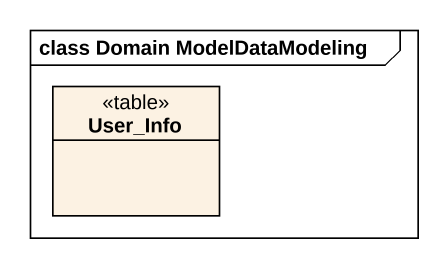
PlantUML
@startuml
mainframe class Domain ModelDataModeling
hide circle
hide empty members
class User_Info <<table>>
@enduml
